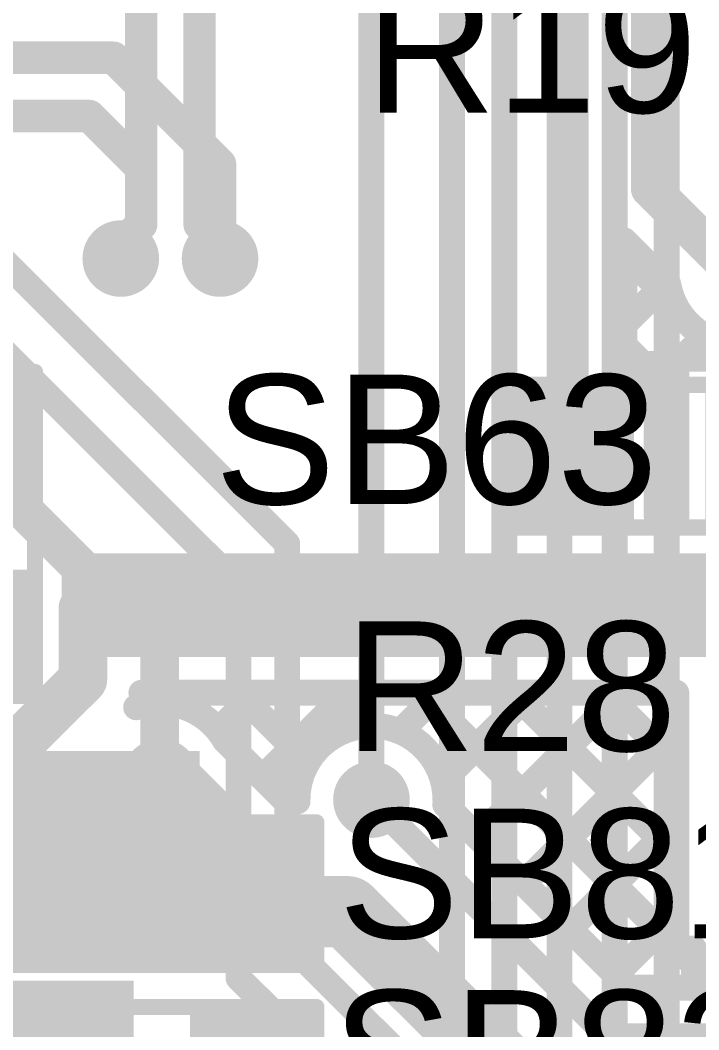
# Model space of a CAD drawing. Header units: millimetres. Extents: x -0.57 to 2.98, y -0.65 to 2.86.
# Drawn here: x 1.9587 to 2.1679, y 1.326 to 1.6376 of the extents above; entities that cross this region are included whole.
import ezdxf

# ---------------------------------------------------------------- set-up
doc = ezdxf.new("R2010")
doc.units = ezdxf.units.MM
doc.header["$MEASUREMENT"] = 0
for name, color, linetype in [('BottomLayer', 5, 'Continuous'), ('BottomPaste', 16, 'Continuous'), ('BottomSolder', 6, 'Continuous'), ('Mechanical2', 216, 'Continuous'), ('TopLayer', 1, 'Continuous'), ('TopOverlay', 2, 'Continuous'), ('TopPaste', 8, 'Continuous'), ('TopSolder', 216, 'Continuous'), ('ViaHoleLayer', 16, 'Continuous')]:
    doc.layers.add(name, color=color, linetype=linetype)
doc.styles.add('Arial', font='', dxfattribs={"height": 0.2})
doc.styles.get('Arial').set_extended_font_data('Arial')

# ---------------------------------------------------------------- blocks, each defined once
blk = doc.blocks.new('SOLDER_BRIDGE_121')
at = {"layer": 'TopLayer'}
for points in [[(-0.045, -0.0175), (-0.045, 0.0175), (-0.015, 0.0175), (-0.015, -0.0175)], [(0.015, -0.0175), (0.015, 0.0175), (0.045, 0.0175), (0.045, -0.0175)]]:
    blk.add_hatch(color=1, dxfattribs=at).paths.add_polyline_path(points)
at = {"layer": 'TopPaste'}
for points in [[(-0.045, -0.0175), (-0.045, 0.0175), (-0.015, 0.0175), (-0.015, -0.0175)], [(0.015, -0.0175), (0.015, 0.0175), (0.045, 0.0175), (0.045, -0.0175)]]:
    blk.add_hatch(color=8, dxfattribs=at).paths.add_polyline_path(points)
at = {"layer": 'TopSolder'}
for points in [[(-0.049, -0.0215), (-0.049, 0.0215), (-0.011, 0.0215), (-0.011, -0.0215)], [(0.011, -0.0215), (0.011, 0.0215), (0.049, 0.0215), (0.049, -0.0215)]]:
    blk.add_hatch(color=216, dxfattribs=at).paths.add_polyline_path(points)
at = {"layer": 'TopOverlay', "const_width": 0.005}
for points in [[(-0.05, 0.022), (-0.05, -0.022)], [(0.05, 0.022), (-0.05, 0.022)], [(0.05, 0.022), (0.05, -0.022)], [(0.05, -0.022), (-0.05, -0.022)]]:
    blk.add_lwpolyline(points, dxfattribs=at)
at = {"layer": 'TopOverlay', "const_width": 0.0025}
for points in [[(-0.05125, 0.022, 1), (-0.04875, 0.022, 1)], [(-0.05125, 0.022, 1), (-0.04875, 0.022, 1)], [(0.04875, 0.022, 1), (0.05125, 0.022, 1)], [(0.04875, 0.022, 1), (0.05125, 0.022, 1)], [(-0.05125, -0.022, 1), (-0.04875, -0.022, 1)], [(-0.05125, -0.022, 1), (-0.04875, -0.022, 1)], [(0.04875, -0.022, 1), (0.05125, -0.022, 1)], [(0.04875, -0.022, 1), (0.05125, -0.022, 1)]]:
    blk.add_lwpolyline(points, format="xyb", close=True, dxfattribs=at)
blk = doc.blocks.new('SOLDER_BRIDGE_122')
at = {"layer": 'TopLayer'}
for points in [[(-0.045, -0.0175), (-0.045, 0.0175), (-0.015, 0.0175), (-0.015, -0.0175)], [(0.015, -0.0175), (0.015, 0.0175), (0.045, 0.0175), (0.045, -0.0175)]]:
    blk.add_hatch(color=1, dxfattribs=at).paths.add_polyline_path(points)
at = {"layer": 'TopPaste'}
for points in [[(-0.045, -0.0175), (-0.045, 0.0175), (-0.015, 0.0175), (-0.015, -0.0175)], [(0.015, -0.0175), (0.015, 0.0175), (0.045, 0.0175), (0.045, -0.0175)]]:
    blk.add_hatch(color=8, dxfattribs=at).paths.add_polyline_path(points)
at = {"layer": 'TopSolder'}
for points in [[(-0.049, -0.0215), (-0.049, 0.0215), (-0.011, 0.0215), (-0.011, -0.0215)], [(0.011, -0.0215), (0.011, 0.0215), (0.049, 0.0215), (0.049, -0.0215)]]:
    blk.add_hatch(color=216, dxfattribs=at).paths.add_polyline_path(points)
at = {"layer": 'TopOverlay', "const_width": 0.005}
for points in [[(-0.05, 0.022), (-0.05, -0.022)], [(0.05, 0.022), (-0.05, 0.022)], [(0.05, 0.022), (0.05, -0.022)], [(0.05, -0.022), (-0.05, -0.022)]]:
    blk.add_lwpolyline(points, dxfattribs=at)
at = {"layer": 'TopOverlay', "const_width": 0.0025}
for points in [[(-0.05125, 0.022, 1), (-0.04875, 0.022, 1)], [(-0.05125, 0.022, 1), (-0.04875, 0.022, 1)], [(0.04875, 0.022, 1), (0.05125, 0.022, 1)], [(0.04875, 0.022, 1), (0.05125, 0.022, 1)], [(-0.05125, -0.022, 1), (-0.04875, -0.022, 1)], [(-0.05125, -0.022, 1), (-0.04875, -0.022, 1)], [(0.04875, -0.022, 1), (0.05125, -0.022, 1)], [(0.04875, -0.022, 1), (0.05125, -0.022, 1)]]:
    blk.add_lwpolyline(points, format="xyb", close=True, dxfattribs=at)
blk = doc.blocks.new('SOLDER_BRIDGE_123')
at = {"layer": 'TopLayer'}
for points in [[(-0.045, -0.0175), (-0.045, 0.0175), (-0.015, 0.0175), (-0.015, -0.0175)], [(0.015, -0.0175), (0.015, 0.0175), (0.045, 0.0175), (0.045, -0.0175)]]:
    blk.add_hatch(color=1, dxfattribs=at).paths.add_polyline_path(points)
at = {"layer": 'TopPaste'}
for points in [[(-0.045, -0.0175), (-0.045, 0.0175), (-0.015, 0.0175), (-0.015, -0.0175)], [(0.015, -0.0175), (0.015, 0.0175), (0.045, 0.0175), (0.045, -0.0175)]]:
    blk.add_hatch(color=8, dxfattribs=at).paths.add_polyline_path(points)
at = {"layer": 'TopSolder'}
for points in [[(-0.049, -0.0215), (-0.049, 0.0215), (-0.011, 0.0215), (-0.011, -0.0215)], [(0.011, -0.0215), (0.011, 0.0215), (0.049, 0.0215), (0.049, -0.0215)]]:
    blk.add_hatch(color=216, dxfattribs=at).paths.add_polyline_path(points)
at = {"layer": 'TopOverlay', "const_width": 0.005}
for points in [[(-0.05, -0.022), (-0.05, 0.022)], [(0.05, 0.022), (-0.05, 0.022)], [(0.05, -0.022), (0.05, 0.022)], [(0.05, -0.022), (-0.05, -0.022)]]:
    blk.add_lwpolyline(points, dxfattribs=at)
at = {"layer": 'TopOverlay', "const_width": 0.0025}
for points in [[(-0.05125, 0.022, 1), (-0.04875, 0.022, 1)], [(-0.05125, 0.022, 1), (-0.04875, 0.022, 1)], [(0.04875, 0.022, 1), (0.05125, 0.022, 1)], [(0.04875, 0.022, 1), (0.05125, 0.022, 1)], [(-0.05125, -0.022, 1), (-0.04875, -0.022, 1)], [(-0.05125, -0.022, 1), (-0.04875, -0.022, 1)], [(0.04875, -0.022, 1), (0.05125, -0.022, 1)], [(0.04875, -0.022, 1), (0.05125, -0.022, 1)]]:
    blk.add_lwpolyline(points, format="xyb", close=True, dxfattribs=at)
blk = doc.blocks.new('SOLDER_BRIDGE_137')
at = {"layer": 'TopLayer'}
for points in [[(-0.045, -0.0175), (-0.045, 0.0175), (-0.015, 0.0175), (-0.015, -0.0175)], [(0.015, -0.0175), (0.015, 0.0175), (0.045, 0.0175), (0.045, -0.0175)]]:
    blk.add_hatch(color=1, dxfattribs=at).paths.add_polyline_path(points)
at = {"layer": 'TopPaste'}
for points in [[(-0.045, -0.0175), (-0.045, 0.0175), (-0.015, 0.0175), (-0.015, -0.0175)], [(0.015, -0.0175), (0.015, 0.0175), (0.045, 0.0175), (0.045, -0.0175)]]:
    blk.add_hatch(color=8, dxfattribs=at).paths.add_polyline_path(points)
at = {"layer": 'TopSolder'}
for points in [[(-0.049, -0.0215), (-0.049, 0.0215), (-0.011, 0.0215), (-0.011, -0.0215)], [(0.011, -0.0215), (0.011, 0.0215), (0.049, 0.0215), (0.049, -0.0215)]]:
    blk.add_hatch(color=216, dxfattribs=at).paths.add_polyline_path(points)
at = {"layer": 'TopOverlay', "const_width": 0.005}
for points in [[(-0.05, 0.022), (-0.05, -0.022)], [(0.05, 0.022), (-0.05, 0.022)], [(0.05, 0.022), (0.05, -0.022)], [(0.05, -0.022), (-0.05, -0.022)]]:
    blk.add_lwpolyline(points, dxfattribs=at)
at = {"layer": 'TopOverlay', "const_width": 0.0025}
for points in [[(-0.05125, 0.022, 1), (-0.04875, 0.022, 1)], [(-0.05125, 0.022, 1), (-0.04875, 0.022, 1)], [(0.04875, 0.022, 1), (0.05125, 0.022, 1)], [(0.04875, 0.022, 1), (0.05125, 0.022, 1)], [(-0.05125, -0.022, 1), (-0.04875, -0.022, 1)], [(-0.05125, -0.022, 1), (-0.04875, -0.022, 1)], [(0.04875, -0.022, 1), (0.05125, -0.022, 1)], [(0.04875, -0.022, 1), (0.05125, -0.022, 1)]]:
    blk.add_lwpolyline(points, format="xyb", close=True, dxfattribs=at)
blk = doc.blocks.new('RES_0603_B_154')
at = {"layer": 'BottomLayer'}
for points in [[(-0.045, -0.0175), (-0.045, 0.0175), (-0.015, 0.0175), (-0.015, -0.0175)], [(0.015, -0.0175), (0.015, 0.0175), (0.045, 0.0175), (0.045, -0.0175)]]:
    blk.add_hatch(color=5, dxfattribs=at).paths.add_polyline_path(points)
at = {"layer": 'BottomPaste'}
for points in [[(-0.045, -0.0175), (-0.045, 0.0175), (-0.015, 0.0175), (-0.015, -0.0175)], [(0.015, -0.0175), (0.015, 0.0175), (0.045, 0.0175), (0.045, -0.0175)]]:
    blk.add_hatch(color=16, dxfattribs=at).paths.add_polyline_path(points)
at = {"layer": 'BottomSolder'}
for points in [[(-0.049, -0.0215), (-0.049, 0.0215), (-0.011, 0.0215), (-0.011, -0.0215)], [(0.011, -0.0215), (0.011, 0.0215), (0.049, 0.0215), (0.049, -0.0215)]]:
    blk.add_hatch(color=6, dxfattribs=at).paths.add_polyline_path(points)
blk = doc.blocks.new('RES_0603_B_155')
at = {"layer": 'BottomLayer'}
for points in [[(-0.045, -0.0175), (-0.045, 0.0175), (-0.015, 0.0175), (-0.015, -0.0175)], [(0.015, -0.0175), (0.015, 0.0175), (0.045, 0.0175), (0.045, -0.0175)]]:
    blk.add_hatch(color=5, dxfattribs=at).paths.add_polyline_path(points)
at = {"layer": 'BottomPaste'}
for points in [[(-0.045, -0.0175), (-0.045, 0.0175), (-0.015, 0.0175), (-0.015, -0.0175)], [(0.015, -0.0175), (0.015, 0.0175), (0.045, 0.0175), (0.045, -0.0175)]]:
    blk.add_hatch(color=16, dxfattribs=at).paths.add_polyline_path(points)
at = {"layer": 'BottomSolder'}
for points in [[(-0.049, -0.0215), (-0.049, 0.0215), (-0.011, 0.0215), (-0.011, -0.0215)], [(0.011, -0.0215), (0.011, 0.0215), (0.049, 0.0215), (0.049, -0.0215)]]:
    blk.add_hatch(color=6, dxfattribs=at).paths.add_polyline_path(points)

msp = doc.modelspace()

# ---------------------------------------------------------------- hatches: boundary and pattern name
at = {"layer": 'BottomLayer'}
h = msp.add_hatch(color=5, dxfattribs=at)
edge = h.paths.add_edge_path()
edge.add_arc((1.98969, 1.564), 0.01181, 0, 360)
h = msp.add_hatch(color=5, dxfattribs=at)
edge = h.paths.add_edge_path()
edge.add_arc((2.02031, 1.564), 0.01181, 0, 360)
h = msp.add_hatch(color=5, dxfattribs=at)
edge = h.paths.add_edge_path()
edge.add_arc((2.002, 1.404), 0.01181, 0, 360)
msp.add_hatch(color=5, dxfattribs=at).paths.add_polyline_path([(1.95, 1.34766), (2.014, 1.34766), (2.014, 1.412), (1.95, 1.412)])
h = msp.add_hatch(color=5, dxfattribs=at)
edge = h.paths.add_edge_path()
edge.add_arc((2.067, 1.397), 0.01181, 0, 360)
at = {"layer": 'BottomSolder'}
h = msp.add_hatch(color=6, dxfattribs=at)
edge = h.paths.add_edge_path()
edge.add_arc((1.98969, 1.564), 0.00791, 0, 360)
h = msp.add_hatch(color=6, dxfattribs=at)
edge = h.paths.add_edge_path()
edge.add_arc((2.02031, 1.564), 0.00791, 0, 360)
h = msp.add_hatch(color=6, dxfattribs=at)
edge = h.paths.add_edge_path()
edge.add_arc((2.002, 1.404), 0.00791, 0, 360)
h = msp.add_hatch(color=6, dxfattribs=at)
edge = h.paths.add_edge_path()
edge.add_arc((2.067, 1.397), 0.00791, 0, 360)
at = {"layer": 'TopLayer'}
h = msp.add_hatch(color=1, dxfattribs=at)
edge = h.paths.add_edge_path()
edge.add_arc((1.98969, 1.564), 0.01181, 0, 360)
h = msp.add_hatch(color=1, dxfattribs=at)
edge = h.paths.add_edge_path()
edge.add_arc((2.02031, 1.564), 0.01181, 0, 360)
msp.add_hatch(color=1, dxfattribs=at).paths.add_polyline_path([(1.97149, 1.441), (2.272, 1.441), (2.272, 1.473), (1.97149, 1.473)])
h = msp.add_hatch(color=1, dxfattribs=at)
edge = h.paths.add_edge_path()
edge.add_arc((2.002, 1.404), 0.01181, 0, 360)
h = msp.add_hatch(color=1, dxfattribs=at)
edge = h.paths.add_edge_path()
edge.add_arc((2.067, 1.397), 0.01181, 0, 360)
at = {"layer": 'TopSolder'}
h = msp.add_hatch(color=216, dxfattribs=at)
edge = h.paths.add_edge_path()
edge.add_arc((1.98969, 1.564), 0.00791, 0, 360)
h = msp.add_hatch(color=216, dxfattribs=at)
edge = h.paths.add_edge_path()
edge.add_arc((2.02031, 1.564), 0.00791, 0, 360)
h = msp.add_hatch(color=216, dxfattribs=at)
edge = h.paths.add_edge_path()
edge.add_arc((2.002, 1.404), 0.00791, 0, 360)
h = msp.add_hatch(color=216, dxfattribs=at)
edge = h.paths.add_edge_path()
edge.add_arc((2.067, 1.397), 0.00791, 0, 360)
at = {"layer": 'ViaHoleLayer'}
h = msp.add_hatch(color=16, dxfattribs=at)
edge = h.paths.add_edge_path()
edge.add_arc((1.98969, 1.564), 0.00591, 0, 360)
h = msp.add_hatch(color=16, dxfattribs=at)
edge = h.paths.add_edge_path()
edge.add_arc((2.02031, 1.564), 0.00591, 0, 360)
h = msp.add_hatch(color=16, dxfattribs=at)
edge = h.paths.add_edge_path()
edge.add_arc((2.002, 1.404), 0.00591, 0, 360)
h = msp.add_hatch(color=16, dxfattribs=at)
edge = h.paths.add_edge_path()
edge.add_arc((2.067, 1.397), 0.00591, 0, 360)

# ---------------------------------------------------------------- linework, layer by layer
at = {"layer": 'BottomLayer'}
for points, const_width in [([(2.158, 0.203), (2.158, 1.795)], 0.008), ([(2.142, 0.173), (2.142, 1.787)], 0.008), ([(2.125, 0.20014), (2.125, 1.775)], 0.008), ([(2.108, 0.229), (2.108, 1.759)], 0.008), ([(2.09186, 0.61686), (2.09186, 1.73714)], 0.008), ([(2.067, 1.397), (2.067, 1.682)], 0.008), ([(1.725, 1.626), (1.98746, 1.626)], 0.01), ([(1.98746, 1.626), (2.02031, 1.59314)], 0.01), ([(1.73528, 1.608), (1.98, 1.608)], 0.01), ([(1.98, 1.608), (1.996, 1.592)], 0.01), ([(1.996, 1.57454), (1.996, 1.592)], 0.01), ([(2.02031, 1.564), (2.02031, 1.59314)], 0.01), ([(1.929, 1.588), (2.041, 1.476)], 0.008), ([(1.98969, 1.56823), (1.996, 1.57454)], 0.01), ([(1.98969, 1.564), (1.98969, 1.56823)], 0.01), ([(1.928, 1.561), (2.026, 1.463)], 0.008), ([(1.914, 1.532), (2.00169, 1.44431)], 0.012), ([(2.041, 1.353), (2.041, 1.476)], 0.008), ([(2.026, 1.439), (2.026, 1.463)], 0.008), ([(2.00169, 1.40431), (2.00169, 1.44431)], 0.012), ([(2.026, 1.43), (2.026, 1.439)], 0.008), ([(2.026, 1.342), (2.026, 1.43)], 0.008), ([(2.00169, 1.40431), (2.002, 1.404)], 0.022), ([(1.97466, 1.36866), (1.97866, 1.37266)], 0.022), ([(2.041, 1.353), (2.076, 1.318)], 0.008), ([(2.026, 1.342), (2.05762, 1.31038)], 0.008)]:
    msp.add_lwpolyline(points, dxfattribs=dict(at, const_width=const_width))
for points, const_width in [([(1.98496, 1.626, 1), (1.98996, 1.626, 1)], 0.005), ([(1.98496, 1.626, 1), (1.98996, 1.626, 1)], 0.005), ([(1.9775, 1.608, 1), (1.9825, 1.608, 1)], 0.005), ([(1.9775, 1.608, 1), (1.9825, 1.608, 1)], 0.005), ([(1.9935, 1.592, 1), (1.9985, 1.592, 1)], 0.005), ([(1.9935, 1.592, 1), (1.9985, 1.592, 1)], 0.005), ([(2.01781, 1.59314, 1), (2.02281, 1.59314, 1)], 0.005), ([(2.01781, 1.59314, 1), (2.02281, 1.59314, 1)], 0.005), ([(1.9935, 1.57454, 1), (1.9985, 1.57454, 1)], 0.005), ([(1.9935, 1.57454, 1), (1.9985, 1.57454, 1)], 0.005), ([(1.98719, 1.56823, 1), (1.99219, 1.56823, 1)], 0.005), ([(1.98719, 1.56823, 1), (1.99219, 1.56823, 1)], 0.005), ([(1.98719, 1.564, 1), (1.99219, 1.564, 1)], 0.005), ([(2.01781, 1.564, 1), (2.02281, 1.564, 1)], 0.005), ([(2.039, 1.476, 1), (2.043, 1.476, 1)], 0.004), ([(2.039, 1.476, 1), (2.043, 1.476, 1)], 0.004), ([(2.024, 1.463, 1), (2.028, 1.463, 1)], 0.004), ([(2.024, 1.463, 1), (2.028, 1.463, 1)], 0.004), ([(1.99869, 1.44431, 1), (2.00469, 1.44431, 1)], 0.006), ([(1.99869, 1.44431, 1), (2.00469, 1.44431, 1)], 0.006), ([(2.024, 1.439, 1), (2.028, 1.439, 1)], 0.004), ([(2.024, 1.439, 1), (2.028, 1.439, 1)], 0.004), ([(2.024, 1.43, 1), (2.028, 1.43, 1)], 0.004), ([(2.024, 1.43, 1), (2.028, 1.43, 1)], 0.004), ([(1.99619, 1.40431, 1), (2.00719, 1.40431, 1)], 0.011), ([(1.9965, 1.404, 1), (2.0075, 1.404, 1)], 0.011), ([(1.99869, 1.40431, 1), (2.00469, 1.40431, 1)], 0.006), ([(2.065, 1.397, 1), (2.069, 1.397, 1)], 0.004), ([(1.97316, 1.37266, 1), (1.98416, 1.37266, 1)], 0.011), ([(1.96916, 1.36866, 1), (1.98016, 1.36866, 1)], 0.011), ([(2.039, 1.353, 1), (2.043, 1.353, 1)], 0.004), ([(2.039, 1.353, 1), (2.043, 1.353, 1)], 0.004), ([(2.024, 1.342, 1), (2.028, 1.342, 1)], 0.004), ([(2.024, 1.342, 1), (2.028, 1.342, 1)], 0.004)]:
    msp.add_lwpolyline(points, format="xyb", close=True, dxfattribs=dict(at, const_width=const_width))
at = {"layer": 'Mechanical2', "const_width": 0.01}
msp.add_lwpolyline([(1.75783, 2.80917, -6.230382), (0.64896, 2.81029)], format="xyb", dxfattribs=at)
at = {"layer": 'TopLayer'}
for points, const_width in [([(2.129, 1.503), (2.129, 1.771)], 0.01), ([(1.996, 1.57454), (1.996, 1.736)], 0.01), ([(2.014, 1.57454), (2.014, 1.72854)], 0.01), ([(2.153, 1.58564), (2.153, 1.71474)], 0.012), ([(2.153, 1.58564), (2.17864, 1.56)], 0.012), ([(2.145, 1.5696), (2.15853, 1.55607)], 0.008), ([(2.145, 1.5315), (2.145, 1.5696)], 0.008), ([(2.145, 1.56546), (2.16054, 1.54992)], 0.008), ([(2.145, 1.5437), (2.15795, 1.55665)], 0.008), ([(2.16264, 1.53306), (2.16974, 1.54016)], 0.008), ([(2.17092, 1.53954), (2.1774, 1.53306)], 0.008), ([(2.145, 1.53717), (2.15067, 1.5315)], 0.008), ([(2.161, 1.53306), (2.219, 1.53306)], 0.008), ([(2.161, 1.484), (2.161, 1.53306)], 0.008), ([(2.145, 1.5315), (2.155, 1.5315)], 0.008), ([(2.15067, 1.5315), (2.155, 1.52717)], 0.008), ([(2.155, 1.484), (2.155, 1.5315)], 0.008), ([(2.155, 1.52542), (2.161, 1.53142)], 0.008), ([(2.155, 1.52717), (2.161, 1.52117)], 0.008), ([(2.155, 1.49714), (2.161, 1.50314)], 0.008), ([(2.155, 1.49889), (2.161, 1.49289)], 0.008), ([(2.155, 1.484), (2.161, 1.484)], 0.008), ([(1.978, 1.434), (1.978, 1.456)], 0.015), ([(2.09753, 1.4485), (2.10603, 1.457)], 0.015), ([(2.10603, 1.457), (2.12174, 1.457)], 0.015), ([(1.906, 1.362), (1.978, 1.434)], 0.015), ([(1.99606, 1.43), (2.09753, 1.43)], 0.008), ([(2.01969, 1.4184), (2.0313, 1.43)], 0.008), ([(2.0259, 1.43), (2.04734, 1.40856)], 0.008), ([(2.03335, 1.40377), (2.05958, 1.43)], 0.008), ([(2.05418, 1.43), (2.06451, 1.41967)], 0.008), ([(2.07588, 1.41801), (2.08786, 1.43)], 0.008), ([(2.08247, 1.43), (2.161, 1.35147)], 0.008), ([(2.08904, 1.40289), (2.11615, 1.43)], 0.008), ([(2.09753, 1.43), (2.161, 1.43)], 0.008), ([(2.09982, 1.38539), (2.14443, 1.43)], 0.008), ([(2.11075, 1.43), (2.161, 1.37975)], 0.008), ([(2.13904, 1.43), (2.161, 1.40804)], 0.008), ([(2.161, 1.351), (2.161, 1.43)], 0.008), ([(2.11397, 1.37125), (2.161, 1.41828)], 0.008), ([(2.02182, 1.41529), (2.04061, 1.3965)], 0.008), ([(2.00231, 1.40369), (2.026, 1.38)], 0.022), ([(2.067, 1.397), (2.14, 1.324)], 0.008), ([(2.08976, 1.39545), (2.14621, 1.339)], 0.008), ([(2.12811, 1.35711), (2.161, 1.39)], 0.008), ([(2.026, 1.372), (2.026, 1.38)], 0.022), ([(2.026, 1.372), (2.03, 1.368)], 0.022), ([(2.03, 1.36642), (2.034, 1.36242)], 0.022), ([(1.945, 1.372), (1.966, 1.372)], 0.008), ([(1.966, 1.372), (1.97, 1.368)], 0.008), ([(2.034, 1.36242), (2.05958, 1.36242)], 0.022), ([(2.05958, 1.36242), (2.138, 1.284)], 0.022), ([(2.14225, 1.34296), (2.161, 1.36171)], 0.008), ([(2.161, 1.351), (2.1665, 1.351)], 0.008), ([(2.16147, 1.351), (2.1665, 1.34597)], 0.008), ([(2.1665, 1.339), (2.1665, 1.351)], 0.008), ([(2.1705, 1.344), (2.193, 1.344)], 0.01), ([(2.14621, 1.339), (2.1665, 1.339)], 0.008), ([(2.14, 1.324), (2.46027, 1.324)], 0.008)]:
    msp.add_lwpolyline(points, dxfattribs=dict(at, const_width=const_width))
for points, const_width in [([(2.15, 1.58564, 1), (2.156, 1.58564, 1)], 0.006), ([(2.15, 1.58564, 1), (2.156, 1.58564, 1)], 0.006), ([(1.9935, 1.57454, 1), (1.9985, 1.57454, 1)], 0.005), ([(2.0115, 1.57454, 1), (2.0165, 1.57454, 1)], 0.005), ([(2.143, 1.5696, 1), (2.147, 1.5696, 1)], 0.004), ([(2.143, 1.5696, 1), (2.147, 1.5696, 1)], 0.004), ([(2.143, 1.56546, 1), (2.147, 1.56546, 1)], 0.004), ([(2.15595, 1.55665, 1), (2.15995, 1.55665, 1)], 0.004), ([(2.15653, 1.55607, 1), (2.16053, 1.55607, 1)], 0.004), ([(2.15653, 1.55607, 1), (2.16053, 1.55607, 1)], 0.004), ([(2.15854, 1.54992, 1), (2.16254, 1.54992, 1)], 0.004), ([(2.143, 1.5437, 1), (2.147, 1.5437, 1)], 0.004), ([(2.16774, 1.54016, 1), (2.17174, 1.54016, 1)], 0.004), ([(2.16892, 1.53954, 1), (2.17292, 1.53954, 1)], 0.004), ([(2.143, 1.53717, 1), (2.147, 1.53717, 1)], 0.004), ([(2.159, 1.53306, 1), (2.163, 1.53306, 1)], 0.004), ([(2.159, 1.53306, 1), (2.163, 1.53306, 1)], 0.004), ([(2.16064, 1.53306, 1), (2.16464, 1.53306, 1)], 0.004), ([(2.143, 1.5315, 1), (2.147, 1.5315, 1)], 0.004), ([(2.143, 1.5315, 1), (2.147, 1.5315, 1)], 0.004), ([(2.14867, 1.5315, 1), (2.15267, 1.5315, 1)], 0.004), ([(2.14867, 1.5315, 1), (2.15267, 1.5315, 1)], 0.004), ([(2.153, 1.5315, 1), (2.157, 1.5315, 1)], 0.004), ([(2.153, 1.5315, 1), (2.157, 1.5315, 1)], 0.004), ([(2.159, 1.53142, 1), (2.163, 1.53142, 1)], 0.004), ([(2.153, 1.52717, 1), (2.157, 1.52717, 1)], 0.004), ([(2.153, 1.52717, 1), (2.157, 1.52717, 1)], 0.004), ([(2.153, 1.52542, 1), (2.157, 1.52542, 1)], 0.004), ([(2.159, 1.52117, 1), (2.163, 1.52117, 1)], 0.004), ([(2.1265, 1.503, 1), (2.1315, 1.503, 1)], 0.005), ([(2.159, 1.50314, 1), (2.163, 1.50314, 1)], 0.004), ([(2.153, 1.49889, 1), (2.157, 1.49889, 1)], 0.004), ([(2.153, 1.49714, 1), (2.157, 1.49714, 1)], 0.004), ([(2.159, 1.49289, 1), (2.163, 1.49289, 1)], 0.004), ([(2.153, 1.484, 1), (2.157, 1.484, 1)], 0.004), ([(2.153, 1.484, 1), (2.157, 1.484, 1)], 0.004), ([(2.159, 1.484, 1), (2.163, 1.484, 1)], 0.004), ([(2.159, 1.484, 1), (2.163, 1.484, 1)], 0.004), ([(1.97425, 1.456, 1), (1.98175, 1.456, 1)], 0.0075), ([(2.10228, 1.457, 1), (2.10978, 1.457, 1)], 0.0075), ([(2.10228, 1.457, 1), (2.10978, 1.457, 1)], 0.0075), ([(2.11799, 1.457, 1), (2.12549, 1.457, 1)], 0.0075), ([(2.09378, 1.4485, 1), (2.10128, 1.4485, 1)], 0.0075), ([(1.97425, 1.434, 1), (1.98175, 1.434, 1)], 0.0075), ([(1.97425, 1.434, 1), (1.98175, 1.434, 1)], 0.0075), ([(1.99406, 1.43, 1), (1.99806, 1.43, 1)], 0.004), ([(2.0239, 1.43, 1), (2.0279, 1.43, 1)], 0.004), ([(2.0293, 1.43, 1), (2.0333, 1.43, 1)], 0.004), ([(2.05218, 1.43, 1), (2.05618, 1.43, 1)], 0.004), ([(2.05758, 1.43, 1), (2.06158, 1.43, 1)], 0.004), ([(2.08047, 1.43, 1), (2.08447, 1.43, 1)], 0.004), ([(2.08586, 1.43, 1), (2.08986, 1.43, 1)], 0.004), ([(2.09553, 1.43, 1), (2.09953, 1.43, 1)], 0.004), ([(2.09553, 1.43, 1), (2.09953, 1.43, 1)], 0.004), ([(2.10875, 1.43, 1), (2.11275, 1.43, 1)], 0.004), ([(2.11415, 1.43, 1), (2.11815, 1.43, 1)], 0.004), ([(2.13704, 1.43, 1), (2.14104, 1.43, 1)], 0.004), ([(2.14243, 1.43, 1), (2.14643, 1.43, 1)], 0.004), ([(2.159, 1.43, 1), (2.163, 1.43, 1)], 0.004), ([(2.159, 1.43, 1), (2.163, 1.43, 1)], 0.004), ([(1.99244, 1.42552, 1), (1.99644, 1.42552, 1)], 0.004), ([(2.01769, 1.4184, 1), (2.02169, 1.4184, 1)], 0.004), ([(2.06251, 1.41967, 1), (2.06651, 1.41967, 1)], 0.004), ([(2.07388, 1.41801, 1), (2.07788, 1.41801, 1)], 0.004), ([(2.159, 1.41828, 1), (2.163, 1.41828, 1)], 0.004), ([(2.01982, 1.41529, 1), (2.02382, 1.41529, 1)], 0.004), ([(2.01982, 1.41529, 1), (2.02382, 1.41529, 1)], 0.004), ([(1.99681, 1.40369, 1), (2.00781, 1.40369, 1)], 0.011), ([(2.04534, 1.40856, 1), (2.04934, 1.40856, 1)], 0.004), ([(2.159, 1.40804, 1), (2.163, 1.40804, 1)], 0.004), ([(2.03135, 1.40377, 1), (2.03535, 1.40377, 1)], 0.004), ([(2.08704, 1.40289, 1), (2.09104, 1.40289, 1)], 0.004), ([(2.03861, 1.3965, 1), (2.04261, 1.3965, 1)], 0.004), ([(2.04219, 1.3965, 1), (2.04619, 1.3965, 1)], 0.004), ([(2.065, 1.397, 1), (2.069, 1.397, 1)], 0.004), ([(2.08776, 1.39545, 1), (2.09176, 1.39545, 1)], 0.004), ([(2.08781, 1.397, 1), (2.09181, 1.397, 1)], 0.004), ([(2.159, 1.39, 1), (2.163, 1.39, 1)], 0.004), ([(2.0205, 1.38, 1), (2.0315, 1.38, 1)], 0.011), ([(2.0205, 1.38, 1), (2.0315, 1.38, 1)], 0.011), ([(2.09782, 1.38539, 1), (2.10182, 1.38539, 1)], 0.004), ([(2.159, 1.37975, 1), (2.163, 1.37975, 1)], 0.004), ([(2.0205, 1.372, 1), (2.0315, 1.372, 1)], 0.011), ([(2.0205, 1.372, 1), (2.0315, 1.372, 1)], 0.011), ([(2.0245, 1.368, 1), (2.0355, 1.368, 1)], 0.011), ([(2.0245, 1.36642, 1), (2.0355, 1.36642, 1)], 0.011), ([(1.964, 1.372, 1), (1.968, 1.372, 1)], 0.004), ([(1.964, 1.372, 1), (1.968, 1.372, 1)], 0.004), ([(2.11197, 1.37125, 1), (2.11597, 1.37125, 1)], 0.004), ([(1.968, 1.368, 1), (1.972, 1.368, 1)], 0.004), ([(2.0285, 1.36242, 1), (2.0395, 1.36242, 1)], 0.011), ([(2.0285, 1.36242, 1), (2.0395, 1.36242, 1)], 0.011), ([(2.05408, 1.36242, 1), (2.06508, 1.36242, 1)], 0.011), ([(2.05408, 1.36242, 1), (2.06508, 1.36242, 1)], 0.011), ([(2.159, 1.36171, 1), (2.163, 1.36171, 1)], 0.004), ([(2.12611, 1.35711, 1), (2.13011, 1.35711, 1)], 0.004), ([(2.159, 1.35147, 1), (2.163, 1.35147, 1)], 0.004), ([(2.159, 1.351, 1), (2.163, 1.351, 1)], 0.004), ([(2.159, 1.351, 1), (2.163, 1.351, 1)], 0.004), ([(2.15947, 1.351, 1), (2.16347, 1.351, 1)], 0.004), ([(2.1645, 1.351, 1), (2.1685, 1.351, 1)], 0.004), ([(2.1645, 1.351, 1), (2.1685, 1.351, 1)], 0.004), ([(2.1645, 1.34597, 1), (2.1685, 1.34597, 1)], 0.004), ([(2.14025, 1.34296, 1), (2.14425, 1.34296, 1)], 0.004), ([(2.168, 1.344, 1), (2.173, 1.344, 1)], 0.005), ([(2.14421, 1.339, 1), (2.14821, 1.339, 1)], 0.004), ([(2.14421, 1.339, 1), (2.14821, 1.339, 1)], 0.004), ([(2.1645, 1.339, 1), (2.1685, 1.339, 1)], 0.004), ([(2.1645, 1.339, 1), (2.1685, 1.339, 1)], 0.004), ([(2.138, 1.324, 1), (2.142, 1.324, 1)], 0.004), ([(2.138, 1.324, 1), (2.142, 1.324, 1)], 0.004)]:
    msp.add_lwpolyline(points, format="xyb", close=True, dxfattribs=dict(at, const_width=const_width))
at = {"layer": 'TopLayer', "const_width": 0.008}
for points in [[(2.20381, 1.56, -0.91704), (2.15853, 1.55607)], [(1.99444, 1.42552, -0.36234), (2.02182, 1.41529)], [(2.04419, 1.3965, -1.011021), (2.08981, 1.397)]]:
    msp.add_lwpolyline(points, format="xyb", dxfattribs=at)

# ---------------------------------------------------------------- block references
for name, p, rotation in [('SOLDER_BRIDGE_123', (1.94125, 1.479), 270), ('SOLDER_BRIDGE_137', (2.159, 1.503), 180), ('RES_0603_B_154', (1.94466, 1.36866), 180), ('SOLDER_BRIDGE_122', (2, 1.368), 180), ('RES_0603_B_155', (1.94466, 1.31966), 180), ('SOLDER_BRIDGE_121', (2, 1.311), 180)]:
    msp.add_blockref(name, p, dxfattribs=dict(rotation=rotation))

# ---------------------------------------------------------------- texts
at = {"layer": 'TopOverlay', "style": 'Arial'}
for s, p in [('R19', (2.06502, 1.60901)), ('SB63', (2.01865, 1.48821)), ('R28', (2.05868, 1.41201)), ('SB81', (2.05678, 1.35421)), ('SB82', (2.05479, 1.29821))]:
    msp.add_text(s, height=0.04, dxfattribs=at).set_placement(p)

doc.saveas('drawing.dxf')
